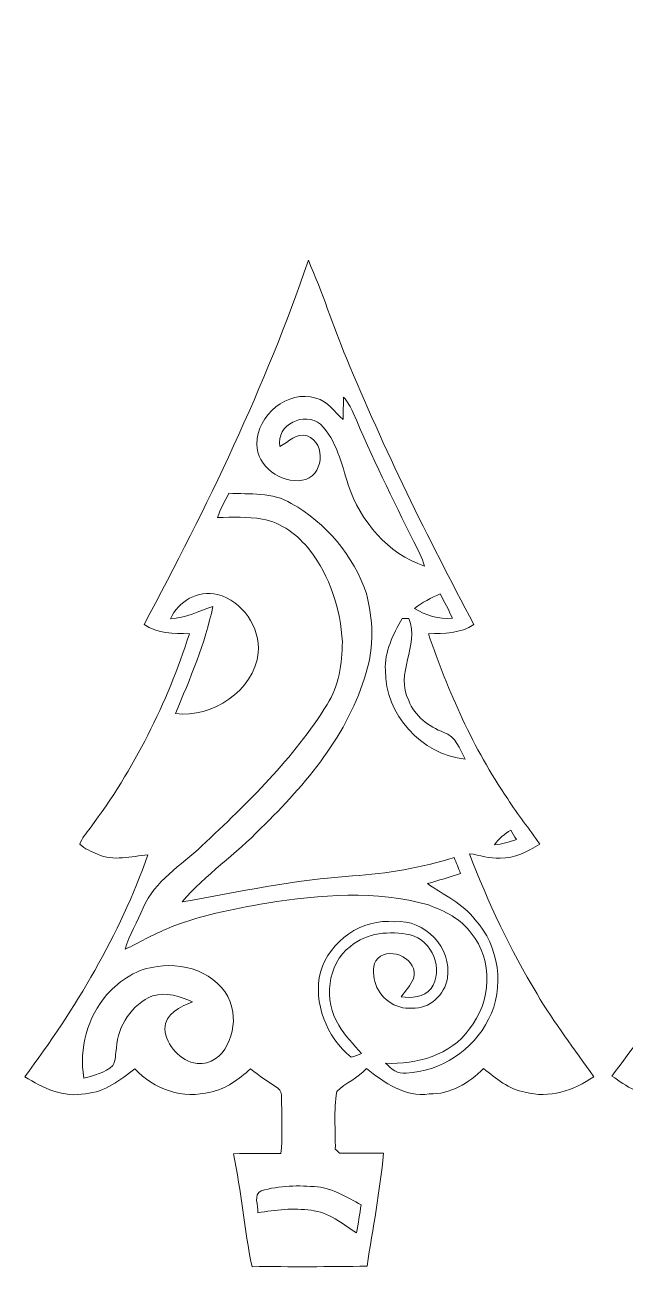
# Model space of a CAD drawing. Header units: centimetres. Extents: x -16.2 to 16.2, y -11.4 to 11.4.
# Drawn here: x -16.25 to -5.21, y -11.43 to 11.43 of the extents above; entities that cross this region are included whole.
import ezdxf

# ---------------------------------------------------------------- set-up
doc = ezdxf.new("R2010")
doc.units = ezdxf.units.CM
doc.header["$MEASUREMENT"] = 0
doc.layers.add('Layer 1', color=7, linetype='Continuous')

msp = doc.modelspace()

# ---------------------------------------------------------------- linework, layer by layer
at = {"layer": 'Layer 1', "color": 251, "lineweight": 9}
for points, knots in [([(0.97384, 11.42965), (1.36719, 10.29935), (1.8064, 9.18493), (2.3084, 8.09802), (2.3084, 8.09802), (2.84357, 6.95855), (3.39319, 5.82437), (4.00279, 4.72263), (4.00279, 4.72263), (3.77067, 4.5265), (3.46622, 4.49156), (3.17447, 4.50003), (3.17447, 4.50003), (3.57699, 3.31434), (4.11427, 2.1657), (4.8551, 1.15182), (4.8551, 1.15182), (4.97505, 0.98566), (5.10981, 0.82902), (5.21741, 0.65369), (5.21741, 0.65369), (5.06289, 0.5722), (4.91508, 0.4706), (4.74363, 0.42792), (4.74363, 0.42792), (4.47657, 0.3757), (4.20317, 0.40745), (3.9407, 0.46602), (3.9407, 0.46602), (4.2836, -0.53764), (4.78102, -1.4852), (5.33912, -2.38514), (5.33912, -2.38514), (5.59559, -2.82117), (5.92367, -3.20711), (6.21224, -3.62092), (6.21224, -3.62092), (5.86123, -3.86433), (5.43895, -3.97369), (5.01562, -3.97581), (5.01562, -3.97581), (5.47247, -5.07154), (6.07677, -6.1013), (6.74846, -7.07849), (6.74846, -7.07849), (6.93861, -7.36389), (7.18944, -7.60872), (7.34783, -7.91528), (7.34783, -7.91528), (6.92732, -8.29875), (6.29902, -8.43704), (5.75222, -8.28852), (5.75222, -8.28852), (5.42167, -8.20385), (5.15497, -7.97702), (4.8858, -7.77911), (4.8858, -7.77911), (4.66743, -7.96114), (4.43706, -8.14106), (4.17001, -8.24477), (4.17001, -8.24477), (3.71493, -8.40317), (3.17906, -8.3947), (2.76596, -8.12871), (2.76596, -8.12871), (2.58851, -8.03028), (2.44634, -7.8793), (2.26642, -7.78793), (2.26642, -7.78793), (2.00325, -7.97525), (1.74502, -8.17245), (1.45397, -8.31886), (1.45397, -8.31886), (1.45292, -8.64235), (1.45327, -8.9662), (1.46138, -9.29005), (1.46138, -9.29005), (1.75137, -9.29958), (2.04206, -9.30205), (2.33274, -9.31369), (2.33274, -9.31369), (2.27312, -10.02348), (2.15953, -10.73045), (2.02265, -11.42965), (2.02265, -11.42965), (1.3111, -11.41942), (0.5999, -11.41766), (-0.1113, -11.42083), (-0.1113, -11.42083), (-0.23089, -10.72762), (-0.34272, -10.03195), (-0.42139, -9.33274), (-0.42139, -9.33274), (-0.13, -9.31087), (0.1621, -9.30381), (0.4542, -9.29182), (0.4542, -9.29182), (0.46337, -8.96691), (0.46549, -8.64271), (0.46514, -8.31815), (0.46514, -8.31815), (0.25136, -8.19186), (0.0291, -8.0772), (-0.16422, -7.91951), (-0.16422, -7.91951), (-0.2323, -7.87471), (-0.28875, -7.8105), (-0.36989, -7.7911), (-0.36989, -7.7911), (-0.5812, -7.93504), (-0.77135, -8.11918), (-1.01088, -8.21726), (-1.01088, -8.21726), (-1.38589, -8.34955), (-1.8131, -8.41799), (-2.19269, -8.26241), (-2.19269, -8.26241), (-2.49537, -8.18833), (-2.71304, -7.95585), (-2.96598, -7.79287), (-2.96598, -7.79287), (-3.11944, -7.83555), (-3.22033, -7.97702), (-3.35545, -8.05639), (-3.35545, -8.05639), (-3.83805, -8.394), (-4.51397, -8.44409), (-5.03749, -8.17245), (-5.03749, -8.17245), (-5.1853, -8.10331), (-5.31548, -8.00347), (-5.4513, -7.91563), (-5.4513, -7.91563), (-5.12604, -7.46055), (-4.76867, -7.02734), (-4.47551, -6.54932), (-4.47551, -6.54932), (-3.95975, -5.71888), (-3.46939, -4.86798), (-3.09404, -3.96382), (-3.09404, -3.96382), (-3.36709, -3.94089), (-3.65707, -3.96064), (-3.90648, -3.83117), (-3.90648, -3.83117), (-4.04054, -3.77085), (-4.16683, -3.69606), (-4.29207, -3.61986), (-4.29207, -3.61986), (-3.83699, -2.9778), (-3.36744, -2.3428), (-2.98715, -1.65136), (-2.98715, -1.65136), (-2.61461, -0.97085), (-2.27806, -0.26776), (-2.02441, 0.46602), (-2.02441, 0.46602), (-2.26219, 0.4265), (-2.50208, 0.35524), (-2.74373, 0.40252), (-2.74373, 0.40252), (-2.95046, 0.42721), (-3.12367, 0.55386), (-3.299, 0.65475), (-3.299, 0.65475), (-2.61779, 1.56139), (-2.01454, 2.53541), (-1.60073, 3.5948), (-1.60073, 3.5948), (-1.4829, 3.89149), (-1.37425, 4.19135), (-1.26806, 4.49227), (-1.26806, 4.49227), (-1.54711, 4.47463), (-1.81875, 4.55153), (-2.0731, 4.65878), (-2.0731, 4.65878), (-2.03782, 4.76461), (-2.00219, 4.86974), (-1.95315, 4.96993), (-1.95315, 4.96993), (-1.00101, 6.75041), (-0.12294, 8.57532), (0.5932, 10.46481), (0.5932, 10.46481), (0.72161, 10.78513), (0.79181, 11.13226), (0.97384, 11.42965), (0.97384, 11.42965), (0.97384, 11.42965), (0.97384, 11.42965), (0.97384, 11.42965)], [0, 0, 0, 0, 0.02040816, 0.02040816, 0.02040816, 0.02040816, 0.04081633, 0.04081633, 0.04081633, 0.04081633, 0.06122449, 0.06122449, 0.06122449, 0.06122449, 0.08163265, 0.08163265, 0.08163265, 0.08163265, 0.10204082, 0.10204082, 0.10204082, 0.10204082, 0.12244898, 0.12244898, 0.12244898, 0.12244898, 0.14285714, 0.14285714, 0.14285714, 0.14285714, 0.16326531, 0.16326531, 0.16326531, 0.16326531, 0.18367347, 0.18367347, 0.18367347, 0.18367347, 0.20408163, 0.20408163, 0.20408163, 0.20408163, 0.2244898, 0.2244898, 0.2244898, 0.2244898, 0.24489796, 0.24489796, 0.24489796, 0.24489796, 0.26530612, 0.26530612, 0.26530612, 0.26530612, 0.28571429, 0.28571429, 0.28571429, 0.28571429, 0.30612245, 0.30612245, 0.30612245, 0.30612245, 0.32653061, 0.32653061, 0.32653061, 0.32653061, 0.34693878, 0.34693878, 0.34693878, 0.34693878, 0.36734694, 0.36734694, 0.36734694, 0.36734694, 0.3877551, 0.3877551, 0.3877551, 0.3877551, 0.40816327, 0.40816327, 0.40816327, 0.40816327, 0.42857143, 0.42857143, 0.42857143, 0.42857143, 0.44897959, 0.44897959, 0.44897959, 0.44897959, 0.46938776, 0.46938776, 0.46938776, 0.46938776, 0.48979592, 0.48979592, 0.48979592, 0.48979592, 0.51020408, 0.51020408, 0.51020408, 0.51020408, 0.53061224, 0.53061224, 0.53061224, 0.53061224, 0.55102041, 0.55102041, 0.55102041, 0.55102041, 0.57142857, 0.57142857, 0.57142857, 0.57142857, 0.59183673, 0.59183673, 0.59183673, 0.59183673, 0.6122449, 0.6122449, 0.6122449, 0.6122449, 0.63265306, 0.63265306, 0.63265306, 0.63265306, 0.65306122, 0.65306122, 0.65306122, 0.65306122, 0.67346939, 0.67346939, 0.67346939, 0.67346939, 0.69387755, 0.69387755, 0.69387755, 0.69387755, 0.71428571, 0.71428571, 0.71428571, 0.71428571, 0.73469388, 0.73469388, 0.73469388, 0.73469388, 0.75510204, 0.75510204, 0.75510204, 0.75510204, 0.7755102, 0.7755102, 0.7755102, 0.7755102, 0.79591837, 0.79591837, 0.79591837, 0.79591837, 0.81632653, 0.81632653, 0.81632653, 0.81632653, 0.83673469, 0.83673469, 0.83673469, 0.83673469, 0.85714286, 0.85714286, 0.85714286, 0.85714286, 0.87755102, 0.87755102, 0.87755102, 0.87755102, 0.89795918, 0.89795918, 0.89795918, 0.89795918, 0.91836735, 0.91836735, 0.91836735, 0.91836735, 0.93877551, 0.93877551, 0.93877551, 0.93877551, 0.95918367, 0.95918367, 0.95918367, 0.95918367, 1, 1, 1, 1]), ([(-14.05555, 0.39511), (-12.9002, 2.55763), (-11.82599, 4.77273), (-11.03401, 7.09684), (-11.03401, 7.09684), (-10.77718, 6.50664), (-10.58104, 5.8921), (-10.33515, 5.29732), (-10.33515, 5.29732), (-9.64124, 3.62373), (-8.84502, 1.9939), (-7.99024, 0.39722), (-7.99024, 0.39722), (-8.23718, 0.22824), (-8.53846, 0.23142), (-8.82597, 0.22648), (-8.82597, 0.22648), (-8.46367, -0.83962), (-8.004, -1.87996), (-7.36794, -2.81376), (-7.36794, -2.81376), (-7.19226, -3.10621), (-6.96718, -3.36409), (-6.7781, -3.64737), (-6.7781, -3.64737), (-7.00281, -3.77578), (-7.23706, -3.92007), (-7.50764, -3.90102), (-7.50764, -3.90102), (-7.70237, -3.92395), (-7.88194, -3.83964), (-8.07138, -3.82447), (-8.07138, -3.82447), (-7.73377, -4.71735), (-7.32208, -5.58448), (-6.8289, -6.40292), (-6.8289, -6.40292), (-6.51775, -6.93456), (-6.13498, -7.41857), (-5.78679, -7.92586), (-5.78679, -7.92586), (-6.14945, -8.17704), (-6.60982, -8.33262), (-7.04903, -8.20879), (-7.04903, -8.20879), (-7.35136, -8.16434), (-7.5789, -7.95303), (-7.8135, -7.77699), (-7.8135, -7.77699), (-8.07985, -8.04122), (-8.42452, -8.25359), (-8.81327, -8.24266), (-8.81327, -8.24266), (-9.2546, -8.30651), (-9.63877, -8.03452), (-9.9665, -7.77699), (-9.9665, -7.77699), (-10.12278, -7.95091), (-10.34997, -8.03734), (-10.5126, -8.20032), (-10.5126, -8.20032), (-10.57364, -8.54428), (-10.53413, -8.90764), (-10.53871, -9.25972), (-10.53871, -9.25972), (-10.51295, -9.28441), (-10.48755, -9.30946), (-10.4618, -9.33486), (-10.4618, -9.33486), (-10.19193, -9.33592), (-9.92171, -9.33027), (-9.65147, -9.3338), (-9.65147, -9.3338), (-9.72238, -10.02912), (-9.84444, -10.7188), (-9.95556, -11.40884), (-9.95556, -11.40884), (-10.66041, -11.42824), (-11.36526, -11.41836), (-12.07011, -11.42083), (-12.07011, -11.42083), (-12.21581, -10.73468), (-12.26732, -10.03265), (-12.41196, -9.34615), (-12.41196, -9.34615), (-12.12197, -9.32815), (-11.83093, -9.33768), (-11.54024, -9.33874), (-11.54024, -9.33874), (-11.50638, -9.05757), (-11.52543, -8.77288), (-11.5219, -8.49137), (-11.5219, -8.49137), (-11.55153, -8.38624), (-11.48098, -8.21443), (-11.59669, -8.13894), (-11.59669, -8.13894), (-11.76214, -8.01653), (-11.941, -7.91246), (-12.09975, -7.78087), (-12.09975, -7.78087), (-12.31141, -7.97031), (-12.54848, -8.15164), (-12.83353, -8.20809), (-12.83353, -8.20809), (-13.32918, -8.34038), (-13.88868, -8.16434), (-14.22347, -7.7777), (-14.22347, -7.7777), (-14.49511, -7.98407), (-14.77592, -8.21055), (-15.13152, -8.23772), (-15.13152, -8.23772), (-15.53404, -8.31568), (-15.91751, -8.13506), (-16.24841, -7.92622), (-16.24841, -7.92622), (-15.31743, -6.67527), (-14.50746, -5.31954), (-13.98464, -3.84493), (-13.98464, -3.84493), (-14.2905, -3.86857), (-14.61929, -3.96629), (-14.91174, -3.83329), (-14.91174, -3.83329), (-15.02569, -3.78143), (-15.14563, -3.73416), (-15.23947, -3.64879), (-15.23947, -3.64879), (-15.20313, -3.53413), (-15.11353, -3.447), (-15.04932, -3.34928), (-15.04932, -3.34928), (-14.2397, -2.27436), (-13.63045, -1.05516), (-13.22264, 0.22577), (-13.22264, 0.22577), (-13.5098, 0.23565), (-13.80719, 0.22436), (-14.05555, 0.39511), (-14.05555, 0.39511), (-14.05555, 0.39511), (-14.05555, 0.39511), (-14.05555, 0.39511)], [0, 0, 0, 0, 0.02702703, 0.02702703, 0.02702703, 0.02702703, 0.05405405, 0.05405405, 0.05405405, 0.05405405, 0.08108108, 0.08108108, 0.08108108, 0.08108108, 0.10810811, 0.10810811, 0.10810811, 0.10810811, 0.13513514, 0.13513514, 0.13513514, 0.13513514, 0.16216216, 0.16216216, 0.16216216, 0.16216216, 0.18918919, 0.18918919, 0.18918919, 0.18918919, 0.21621622, 0.21621622, 0.21621622, 0.21621622, 0.24324324, 0.24324324, 0.24324324, 0.24324324, 0.27027027, 0.27027027, 0.27027027, 0.27027027, 0.2972973, 0.2972973, 0.2972973, 0.2972973, 0.32432432, 0.32432432, 0.32432432, 0.32432432, 0.35135135, 0.35135135, 0.35135135, 0.35135135, 0.37837838, 0.37837838, 0.37837838, 0.37837838, 0.40540541, 0.40540541, 0.40540541, 0.40540541, 0.43243243, 0.43243243, 0.43243243, 0.43243243, 0.45945946, 0.45945946, 0.45945946, 0.45945946, 0.48648649, 0.48648649, 0.48648649, 0.48648649, 0.51351351, 0.51351351, 0.51351351, 0.51351351, 0.54054054, 0.54054054, 0.54054054, 0.54054054, 0.56756757, 0.56756757, 0.56756757, 0.56756757, 0.59459459, 0.59459459, 0.59459459, 0.59459459, 0.62162162, 0.62162162, 0.62162162, 0.62162162, 0.64864865, 0.64864865, 0.64864865, 0.64864865, 0.67567568, 0.67567568, 0.67567568, 0.67567568, 0.7027027, 0.7027027, 0.7027027, 0.7027027, 0.72972973, 0.72972973, 0.72972973, 0.72972973, 0.75675676, 0.75675676, 0.75675676, 0.75675676, 0.78378378, 0.78378378, 0.78378378, 0.78378378, 0.81081081, 0.81081081, 0.81081081, 0.81081081, 0.83783784, 0.83783784, 0.83783784, 0.83783784, 0.86486486, 0.86486486, 0.86486486, 0.86486486, 0.89189189, 0.89189189, 0.89189189, 0.89189189, 0.91891892, 0.91891892, 0.91891892, 0.91891892, 0.94594595, 0.94594595, 0.94594595, 0.94594595, 1, 1, 1, 1]), ([(-11.98474, 3.71651), (-11.97875, 3.30164), (-11.54024, 2.99014), (-11.14725, 3.0487), (-11.14725, 3.0487), (-10.7599, 3.10726), (-10.69252, 3.72321), (-11.058, 3.86926), (-11.058, 3.86926), (-11.25626, 3.92853), (-11.39666, 3.7532), (-11.55682, 3.67206), (-11.55682, 3.67206), (-11.63761, 4.07493), (-11.09892, 4.32611), (-10.8114, 4.07917), (-10.8114, 4.07917), (-10.51401, 3.78177), (-10.423, 3.35033), (-10.30164, 2.96262), (-10.30164, 2.96262), (-10.07552, 2.2987), (-9.57915, 1.69439), (-8.899, 1.46896), (-8.899, 1.46896), (-8.94556, 1.62524), (-9.02001, 1.77094), (-9.09232, 1.91593), (-9.09232, 1.91593), (-9.48919, 2.69629), (-9.86631, 3.48685), (-10.20921, 4.29224), (-10.20921, 4.29224), (-10.25331, 4.39667), (-10.31681, 4.49121), (-10.38631, 4.58011), (-10.38631, 4.58011), (-10.3923, 4.44218), (-10.39196, 4.30424), (-10.39618, 4.16595), (-10.39618, 4.16595), (-10.55741, 4.30388), (-10.67523, 4.5078), (-10.89431, 4.5593), (-10.89431, 4.5593), (-11.41853, 4.72475), (-11.97875, 4.24815), (-11.98474, 3.71651), (-11.98474, 3.71651), (-11.98474, 3.71651), (-11.98474, 3.71651), (-11.98474, 3.71651)], [0, 0, 0, 0, 0.07142857, 0.07142857, 0.07142857, 0.07142857, 0.14285714, 0.14285714, 0.14285714, 0.14285714, 0.21428571, 0.21428571, 0.21428571, 0.21428571, 0.28571429, 0.28571429, 0.28571429, 0.28571429, 0.35714286, 0.35714286, 0.35714286, 0.35714286, 0.42857143, 0.42857143, 0.42857143, 0.42857143, 0.5, 0.5, 0.5, 0.5, 0.57142857, 0.57142857, 0.57142857, 0.57142857, 0.64285714, 0.64285714, 0.64285714, 0.64285714, 0.71428571, 0.71428571, 0.71428571, 0.71428571, 0.78571429, 0.78571429, 0.78571429, 0.78571429, 0.85714286, 0.85714286, 0.85714286, 0.85714286, 1, 1, 1, 1]), ([(-12.49521, 2.81234), (-12.57176, 2.66735), (-12.65326, 2.52306), (-12.703, 2.36572), (-12.703, 2.36572), (-12.42924, 2.36713), (-12.15196, 2.38724), (-11.88173, 2.33256), (-11.88173, 2.33256), (-11.52684, 2.27612), (-11.22874, 2.03729), (-11.00896, 1.76494), (-11.00896, 1.76494), (-10.63678, 1.28446), (-10.4424, 0.67874), (-10.40924, 0.07514), (-10.40924, 0.07514), (-10.41382, -0.32139), (-10.46816, -0.73802), (-10.69005, -1.07633), (-10.69005, -1.07633), (-11.30212, -2.06728), (-12.14773, -2.88467), (-12.99192, -3.67665), (-12.99192, -3.67665), (-13.3701, -4.03896), (-13.86328, -4.318), (-14.07354, -4.82001), (-14.07354, -4.82001), (-14.1762, -5.07612), (-14.3293, -5.31143), (-14.40374, -5.57883), (-14.40374, -5.57883), (-14.14798, -5.46242), (-13.90809, -5.31425), (-13.64703, -5.20912), (-13.64703, -5.20912), (-13.06036, -4.95336), (-12.42501, -4.84576), (-11.79989, -4.7297), (-11.79989, -4.7297), (-10.8174, -4.57871), (-9.79188, -4.48804), (-8.8235, -4.76568), (-8.8235, -4.76568), (-8.53034, -4.87716), (-8.22554, -5.01897), (-8.03892, -5.2832), (-8.03892, -5.2832), (-7.62476, -5.7785), (-7.67133, -6.55638), (-8.0735, -7.04498), (-8.0735, -7.04498), (-8.41675, -7.53357), (-9.04469, -7.7022), (-9.61584, -7.67786), (-9.61584, -7.67786), (-9.51036, -7.77382), (-9.39571, -7.88706), (-9.23484, -7.85742), (-9.23484, -7.85742), (-8.60443, -7.83202), (-8.00012, -7.43374), (-7.72107, -6.86894), (-7.72107, -6.86894), (-7.41698, -6.28615), (-7.52669, -5.52027), (-7.96766, -5.03591), (-7.96766, -5.03591), (-8.19168, -4.73287), (-8.54551, -4.58647), (-8.8429, -4.37233), (-8.8429, -4.37233), (-8.64041, -4.31271), (-8.43827, -4.25133), (-8.23684, -4.18818), (-8.23684, -4.18818), (-8.27458, -4.08905), (-8.31374, -3.99063), (-8.35325, -3.89326), (-8.35325, -3.89326), (-8.96073, -4.07812), (-9.58762, -4.19383), (-10.22191, -4.23016), (-10.22191, -4.23016), (-11.27989, -4.30001), (-12.31671, -4.5265), (-13.35811, -4.70853), (-13.35811, -4.70853), (-12.92772, -4.20088), (-12.36292, -3.83329), (-11.90678, -3.35175), (-11.90678, -3.35175), (-11.0781, -2.54565), (-10.29564, -1.61855), (-9.97038, -0.48719), (-9.97038, -0.48719), (-9.81975, -0.01729), (-9.84621, 0.49565), (-9.9665, 0.96872), (-9.9665, 0.96872), (-10.20251, 1.6637), (-10.71086, 2.26412), (-11.34798, 2.62466), (-11.34798, 2.62466), (-11.6937, 2.83457), (-12.10998, 2.788), (-12.49521, 2.81234), (-12.49521, 2.81234), (-12.49521, 2.81234), (-12.49521, 2.81234), (-12.49521, 2.81234)], [0, 0, 0, 0, 0.03448276, 0.03448276, 0.03448276, 0.03448276, 0.06896552, 0.06896552, 0.06896552, 0.06896552, 0.10344828, 0.10344828, 0.10344828, 0.10344828, 0.13793103, 0.13793103, 0.13793103, 0.13793103, 0.17241379, 0.17241379, 0.17241379, 0.17241379, 0.20689655, 0.20689655, 0.20689655, 0.20689655, 0.24137931, 0.24137931, 0.24137931, 0.24137931, 0.27586207, 0.27586207, 0.27586207, 0.27586207, 0.31034483, 0.31034483, 0.31034483, 0.31034483, 0.34482759, 0.34482759, 0.34482759, 0.34482759, 0.37931034, 0.37931034, 0.37931034, 0.37931034, 0.4137931, 0.4137931, 0.4137931, 0.4137931, 0.44827586, 0.44827586, 0.44827586, 0.44827586, 0.48275862, 0.48275862, 0.48275862, 0.48275862, 0.51724138, 0.51724138, 0.51724138, 0.51724138, 0.55172414, 0.55172414, 0.55172414, 0.55172414, 0.5862069, 0.5862069, 0.5862069, 0.5862069, 0.62068966, 0.62068966, 0.62068966, 0.62068966, 0.65517241, 0.65517241, 0.65517241, 0.65517241, 0.68965517, 0.68965517, 0.68965517, 0.68965517, 0.72413793, 0.72413793, 0.72413793, 0.72413793, 0.75862069, 0.75862069, 0.75862069, 0.75862069, 0.79310345, 0.79310345, 0.79310345, 0.79310345, 0.82758621, 0.82758621, 0.82758621, 0.82758621, 0.86206897, 0.86206897, 0.86206897, 0.86206897, 0.89655172, 0.89655172, 0.89655172, 0.89655172, 0.93103448, 0.93103448, 0.93103448, 0.93103448, 1, 1, 1, 1]), ([(-13.57118, 0.50235), (-13.29425, 0.5154), (-13.04731, 0.64346), (-12.78908, 0.72742), (-12.78908, 0.72742), (-12.93654, 0.0448), (-13.20782, -0.60396), (-13.48087, -1.24425), (-13.48087, -1.24425), (-12.79931, -1.32821), (-12.04295, -0.83044), (-11.95476, -0.127), (-11.95476, -0.127), (-11.92054, 0.34325), (-12.24439, 0.83079), (-12.70794, 0.94615), (-12.70794, 0.94615), (-13.06354, 1.03399), (-13.42549, 0.82514), (-13.57118, 0.50235), (-13.57118, 0.50235), (-13.57118, 0.50235), (-13.57118, 0.50235), (-13.57118, 0.50235)], [0, 0, 0, 0, 0.14285714, 0.14285714, 0.14285714, 0.14285714, 0.28571429, 0.28571429, 0.28571429, 0.28571429, 0.42857143, 0.42857143, 0.42857143, 0.42857143, 0.57142857, 0.57142857, 0.57142857, 0.57142857, 0.71428571, 0.71428571, 0.71428571, 0.71428571, 1, 1, 1, 1]), ([(-9.08526, 0.69038), (-8.87395, 0.56832), (-8.63582, 0.48224), (-8.38676, 0.50976), (-8.38676, 0.50976), (-8.45203, 0.66463), (-8.53352, 0.81244), (-8.61254, 0.96026), (-8.61254, 0.96026), (-8.77905, 0.88723), (-8.93921, 0.79833), (-9.08526, 0.69038), (-9.08526, 0.69038), (-9.08526, 0.69038), (-9.08526, 0.69038), (-9.08526, 0.69038)], [0, 0, 0, 0, 0.2, 0.2, 0.2, 0.2, 0.4, 0.4, 0.4, 0.4, 0.6, 0.6, 0.6, 0.6, 1, 1, 1, 1]), ([(-9.31104, 0.50412), (-9.47508, 0.21343), (-9.63701, -0.10266), (-9.61796, -0.44768), (-9.61796, -0.44768), (-9.62678, -1.25378), (-8.95368, -2.00202), (-8.15216, -2.07963), (-8.15216, -2.07963), (-8.24741, -1.89513), (-8.32467, -1.65877), (-8.54269, -1.59139), (-8.54269, -1.59139), (-8.82068, -1.48167), (-9.08032, -1.29117), (-9.18898, -1.0026), (-9.18898, -1.0026), (-9.45146, -0.5073), (-8.98402, 0.00388), (-9.18721, 0.50658), (-9.18721, 0.50658), (-9.21826, 0.50588), (-9.28035, 0.50482), (-9.31104, 0.50412), (-9.31104, 0.50412), (-9.31104, 0.50412), (-9.31104, 0.50412), (-9.31104, 0.50412)], [0, 0, 0, 0, 0.125, 0.125, 0.125, 0.125, 0.25, 0.25, 0.25, 0.25, 0.375, 0.375, 0.375, 0.375, 0.5, 0.5, 0.5, 0.5, 0.625, 0.625, 0.625, 0.625, 0.75, 0.75, 0.75, 0.75, 1, 1, 1, 1]), ([(-7.61312, -3.65937), (-7.47448, -3.6449), (-7.33972, -3.60857), (-7.20954, -3.55918), (-7.20954, -3.55918), (-7.2427, -3.50168), (-7.27692, -3.44453), (-7.31044, -3.38808), (-7.31044, -3.38808), (-7.4265, -3.46005), (-7.53516, -3.54577), (-7.61312, -3.65937), (-7.61312, -3.65937), (-7.61312, -3.65937), (-7.61312, -3.65937), (-7.61312, -3.65937)], [0, 0, 0, 0, 0.2, 0.2, 0.2, 0.2, 0.4, 0.4, 0.4, 0.4, 0.6, 0.6, 0.6, 0.6, 1, 1, 1, 1]), ([(-10.8107, -5.99899), (-10.95393, -6.56978), (-10.69746, -7.19773), (-10.24979, -7.56497), (-10.24979, -7.56497), (-10.1817, -7.55509), (-10.1189, -7.52511), (-10.05575, -7.49865), (-10.05575, -7.49865), (-10.20075, -7.32967), (-10.36161, -7.17162), (-10.4745, -6.9783), (-10.4745, -6.9783), (-10.75813, -6.52851), (-10.69463, -5.85823), (-10.25966, -5.52733), (-10.25966, -5.52733), (-9.96015, -5.27015), (-9.53646, -5.23981), (-9.16428, -5.3146), (-9.16428, -5.3146), (-8.75542, -5.40915), (-8.53846, -5.95913), (-8.77764, -6.3052), (-8.77764, -6.3052), (-8.91275, -6.46078), (-9.13642, -6.4823), (-9.32833, -6.45584), (-9.32833, -6.45584), (-9.25495, -6.34401), (-9.15194, -6.24911), (-9.10255, -6.12246), (-9.10255, -6.12246), (-8.99883, -5.76898), (-9.50789, -5.51992), (-9.75801, -5.74746), (-9.75801, -5.74746), (-9.87197, -5.85823), (-9.8395, -6.03815), (-9.81269, -6.17609), (-9.81269, -6.17609), (-9.73721, -6.46783), (-9.43486, -6.69749), (-9.13006, -6.66257), (-9.13006, -6.66257), (-8.80868, -6.6855), (-8.52152, -6.4195), (-8.47672, -6.10906), (-8.47672, -6.10906), (-8.38676, -5.55625), (-8.89266, -5.02144), (-9.44756, -5.0733), (-9.44756, -5.0733), (-10.04552, -5.00945), (-10.6456, -5.42537), (-10.8107, -5.99899), (-10.8107, -5.99899), (-10.8107, -5.99899), (-10.8107, -5.99899), (-10.8107, -5.99899)], [0, 0, 0, 0, 0.0625, 0.0625, 0.0625, 0.0625, 0.125, 0.125, 0.125, 0.125, 0.1875, 0.1875, 0.1875, 0.1875, 0.25, 0.25, 0.25, 0.25, 0.3125, 0.3125, 0.3125, 0.3125, 0.375, 0.375, 0.375, 0.375, 0.4375, 0.4375, 0.4375, 0.4375, 0.5, 0.5, 0.5, 0.5, 0.5625, 0.5625, 0.5625, 0.5625, 0.625, 0.625, 0.625, 0.625, 0.6875, 0.6875, 0.6875, 0.6875, 0.75, 0.75, 0.75, 0.75, 0.8125, 0.8125, 0.8125, 0.8125, 0.875, 0.875, 0.875, 0.875, 1, 1, 1, 1]), ([(-13.80755, -5.8988), (-14.17549, -5.9302), (-14.49405, -6.14751), (-14.73782, -6.41245), (-14.73782, -6.41245), (-15.10048, -6.82661), (-15.25605, -7.40869), (-15.16151, -7.94985), (-15.16151, -7.94985), (-14.977, -7.90293), (-14.77275, -7.85531), (-14.63022, -7.72055), (-14.63022, -7.72055), (-14.5706, -7.62353), (-14.58718, -7.50182), (-14.56425, -7.39423), (-14.56425, -7.39423), (-14.53956, -6.985), (-14.28062, -6.59483), (-13.89821, -6.43749), (-13.89821, -6.43749), (-13.65056, -6.36306), (-13.39056, -6.44667), (-13.16478, -6.54932), (-13.16478, -6.54932), (-13.38668, -6.63258), (-13.67349, -6.76981), (-13.67455, -7.04533), (-13.67455, -7.04533), (-13.64386, -7.3533), (-13.3948, -7.64152), (-13.08188, -7.68315), (-13.08188, -7.68315), (-12.5633, -7.72407), (-12.33046, -7.07532), (-12.43983, -6.65339), (-12.43983, -6.65339), (-12.57847, -6.07202), (-13.26356, -5.80567), (-13.80755, -5.8988), (-13.80755, -5.8988), (-13.80755, -5.8988), (-13.80755, -5.8988), (-13.80755, -5.8988)], [0, 0, 0, 0, 0.08333333, 0.08333333, 0.08333333, 0.08333333, 0.16666667, 0.16666667, 0.16666667, 0.16666667, 0.25, 0.25, 0.25, 0.25, 0.33333333, 0.33333333, 0.33333333, 0.33333333, 0.41666667, 0.41666667, 0.41666667, 0.41666667, 0.5, 0.5, 0.5, 0.5, 0.58333333, 0.58333333, 0.58333333, 0.58333333, 0.66666667, 0.66666667, 0.66666667, 0.66666667, 0.75, 0.75, 0.75, 0.75, 0.83333333, 0.83333333, 0.83333333, 0.83333333, 1, 1, 1, 1]), ([(-11.90184, -10.02701), (-12.05353, -10.09721), (-11.95335, -10.29371), (-11.96216, -10.42847), (-11.96216, -10.42847), (-11.63973, -10.3752), (-11.31129, -10.33816), (-10.98532, -10.38296), (-10.98532, -10.38296), (-10.66288, -10.4133), (-10.41171, -10.63449), (-10.14748, -10.79853), (-10.14748, -10.79853), (-10.11608, -10.62673), (-10.08997, -10.45387), (-10.06493, -10.28136), (-10.06493, -10.28136), (-10.31998, -10.14977), (-10.57294, -9.98397), (-10.86467, -9.95187), (-10.86467, -9.95187), (-11.2104, -9.924), (-11.56705, -9.92258), (-11.90184, -10.02701)], [0, 0, 0, 0, 0.14285714, 0.14285714, 0.14285714, 0.14285714, 0.28571429, 0.28571429, 0.28571429, 0.28571429, 0.42857143, 0.42857143, 0.42857143, 0.42857143, 0.57142857, 0.57142857, 0.57142857, 0.57142857, 0.71428571, 0.71428571, 0.71428571, 0.71428571, 1, 1, 1, 1])]:
    msp.add_open_spline(points, degree=3, knots=knots, dxfattribs=at)

doc.saveas('drawing.dxf')
